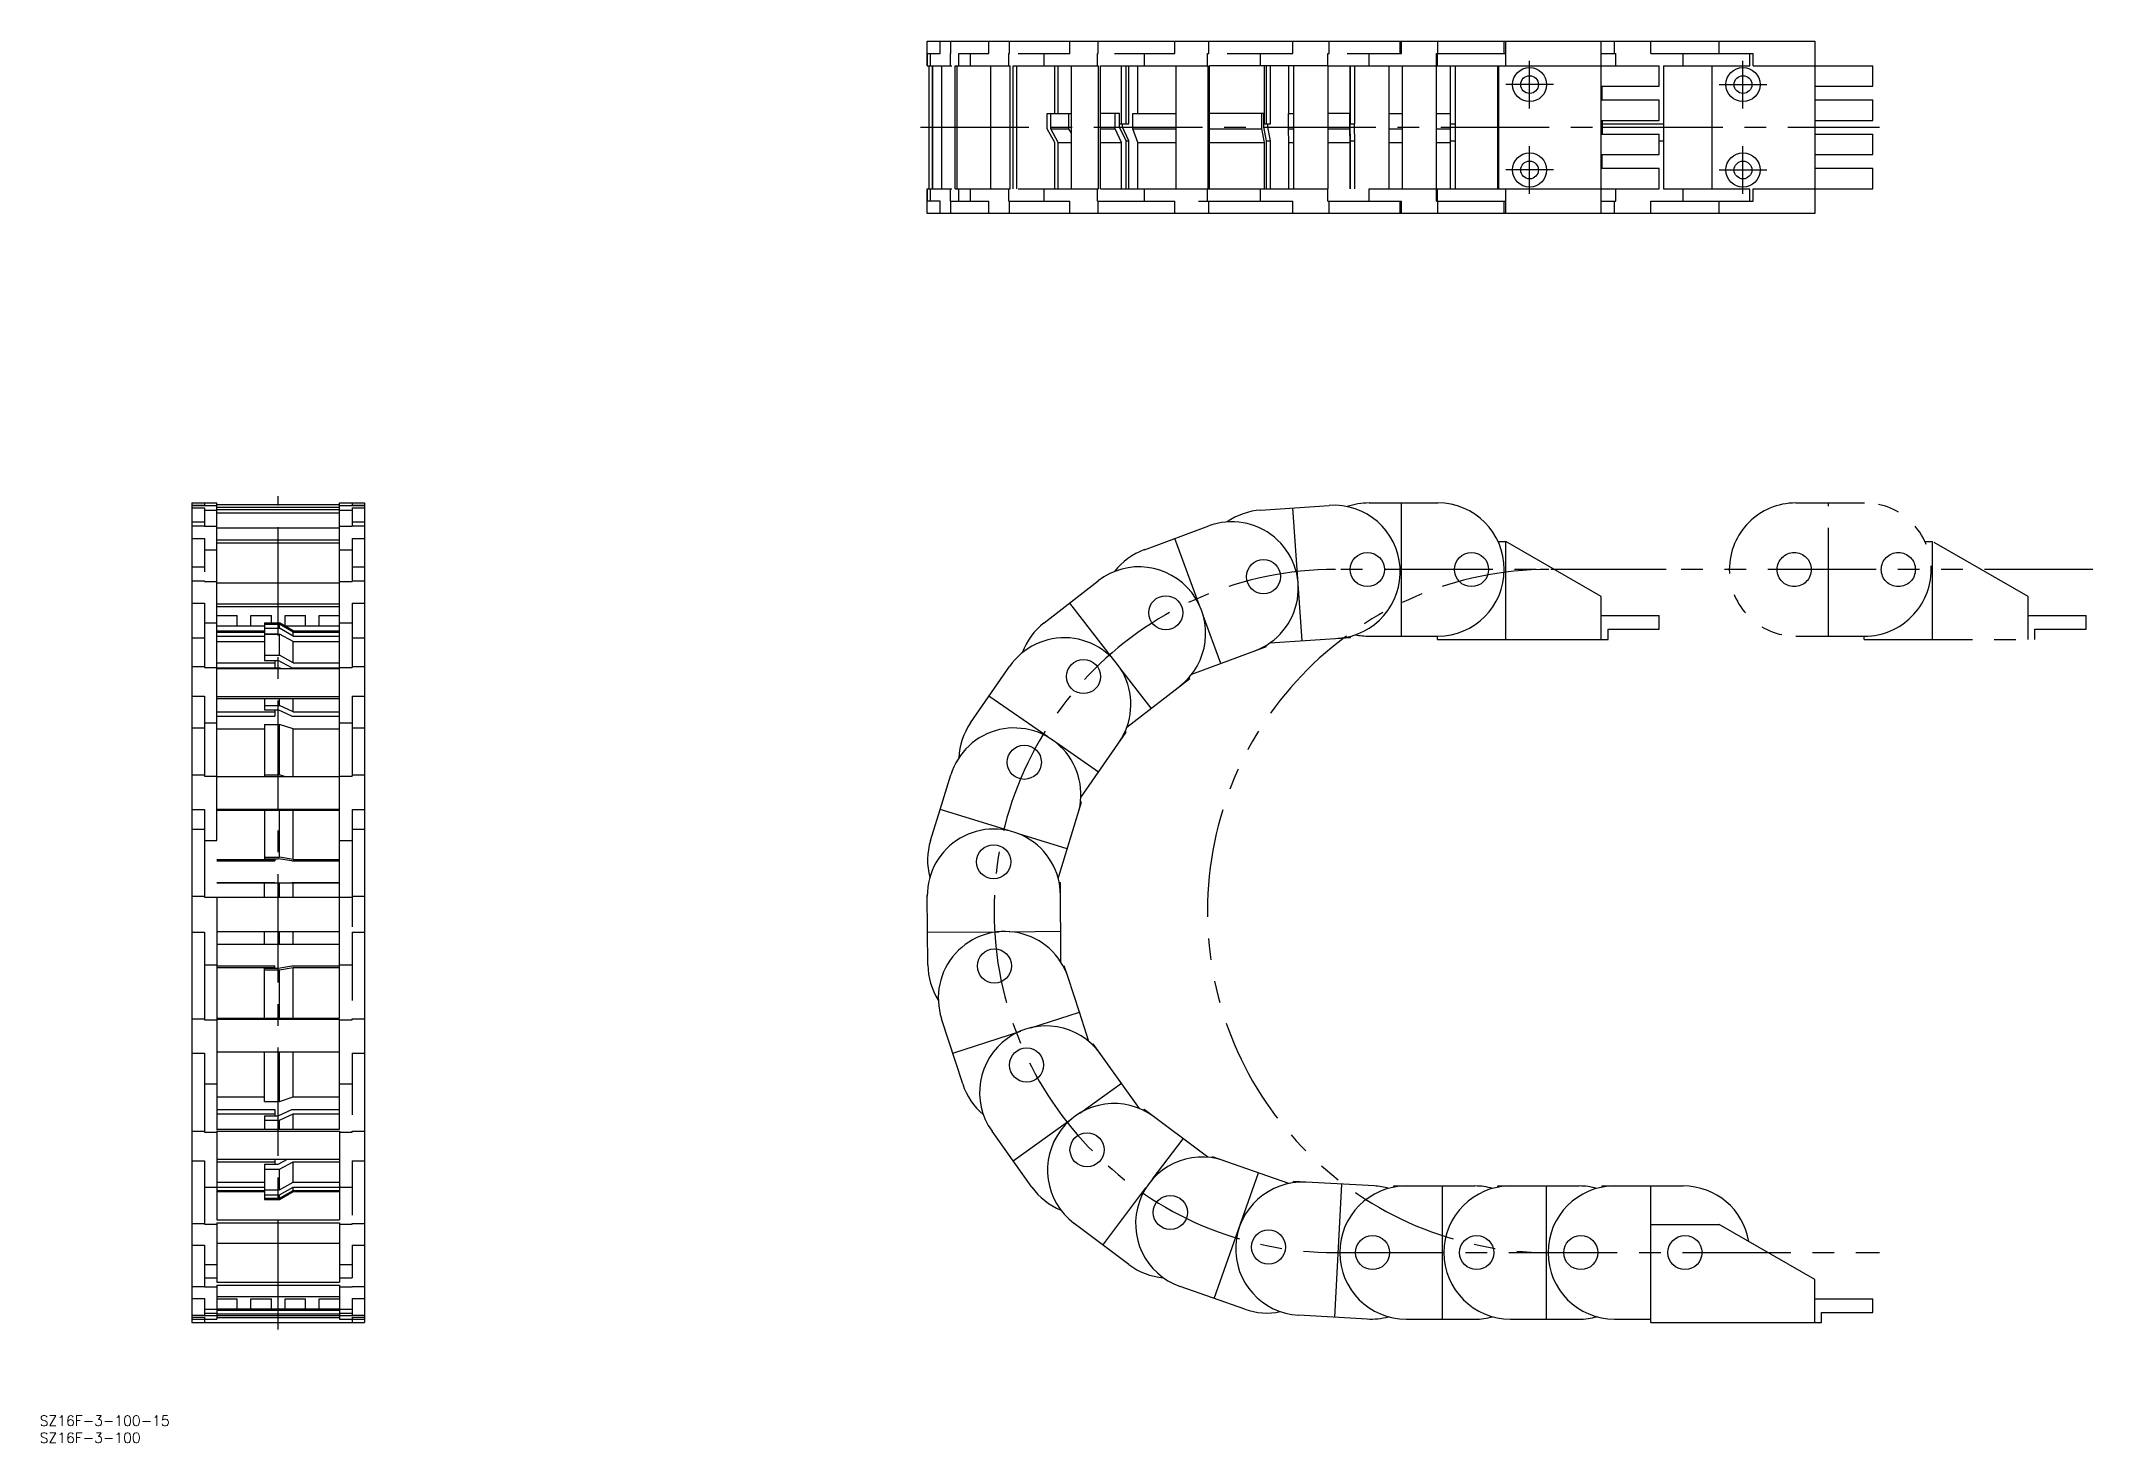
# Model space of a CAD drawing. Extents: x -69 to 532, y -35 to 375.
import ezdxf

# ---------------------------------------------------------------- set-up
doc = ezdxf.new("R2010")
doc.units = 0
doc.linetypes.add('CENTER', pattern=[50.8, 31.75, -6.35, 6.35, -6.35])
doc.linetypes.add('PHANTOM', pattern=[63.5, 31.75, -6.35, 6.35, -6.35, 6.35, -6.35])
doc.layers.get('0').update_dxf_attribs({"linetype": 'CONTINUOUS'})
doc.layers.add('CENTER', color=1, linetype='CENTER')
doc.styles.get("Standard").update_dxf_attribs({"font": 'txt.shx', "height": 3, "bigfont": 'bigfont.shx'})

msp = doc.modelspace()

# ---------------------------------------------------------------- linework, layer by layer
at = {"color": 7, "linetype": 'CONTINUOUS'}
for p, q in [((190.11, 375.25), (450, 375.25)), ((190.11, 371.62), (190.11, 375.25)), ((193.84, 371.62), (193.84, 375.25)), ((196.96, 371.62), (196.96, 375.25)), ((208.16, 371.62), (208.16, 375.25)), ((214.19, 371.62), (214.19, 375.25)), ((231.81, 371.62), (231.81, 375.25)), ((240.18, 371.62), (240.18, 375.25)), ((262.59, 371.62), (262.59, 375.25)), ((272.53, 371.62), (272.53, 375.25)), ((297.21, 371.62), (297.21, 375.25)), ((307.79, 371.62), (307.79, 375.25)), ((328.62, 371.62), (328.62, 375.25)), ((329, 371.62), (329, 375.25)), ((339.6, 371.62), (339.6, 375.25)), ((359.1, 371.62), (359.1, 375.25)), ((359.5, 368), (359.5, 375.25)), ((387.5, 324.75), (387.5, 375.25)), ((391.4, 371.62), (391.4, 375.25)), ((402, 371.62), (402, 375.25)), ((422, 371.62), (422, 375.25)), ((450, 375.25), (450, 324.75)), ((190.11, 368), (190.11, 371.62)), ((190.11, 371.62), (193.84, 371.62)), ((190.11, 368), (197.34, 368)), ((190.18, 368), (190.18, 371.62)), ((190.61, 332), (190.61, 368)), ((190.61, 332), (190.61, 368)), ((191.05, 368), (191.05, 371.62)), ((191.61, 332), (191.61, 368)), ((191.69, 332), (191.69, 368)), ((194.4, 332), (194.4, 368)), ((196.86, 368), (196.86, 371.62)), ((196.86, 371.62), (196.96, 371.62)), ((198.29, 368), (214.4, 368)), ((198.29, 332), (198.29, 368)), ((198.89, 332), (198.89, 368)), ((199.3, 368), (199.3, 371.62)), ((199.3, 371.62), (208.16, 371.62)), ((202.76, 368), (202.76, 371.62)), ((208.71, 332), (208.71, 368)), ((213.99, 368), (213.99, 371.62)), ((213.99, 371.62), (214.19, 371.62)), ((214.4, 332), (214.4, 368)), ((215.22, 332), (215.22, 368)), ((215.22, 368), (240.21, 368)), ((216.29, 332), (216.29, 368)), ((216.75, 371.62), (231.81, 371.62)), ((224.3, 368), (224.3, 371.62)), ((227.48, 354), (227.48, 368)), ((228.48, 354), (228.48, 368)), ((232.31, 332), (232.31, 368)), ((239.91, 368), (239.91, 371.62)), ((239.91, 371.62), (240.18, 371.62)), ((240.21, 332), (240.21, 368)), ((240.83, 332), (240.83, 368)), ((240.83, 368), (272.38, 368)), ((244.9, 371.62), (262.59, 371.62)), ((247.03, 351), (247.03, 368)), ((248.34, 351), (248.34, 368)), ((249.14, 351), (249.14, 368)), ((251.77, 354), (251.77, 368)), ((253.68, 368), (253.68, 371.62)), ((263, 332), (263, 368)), ((272.2, 368), (272.2, 371.62)), ((272.2, 371.62), (272.53, 371.62)), ((272.38, 332), (272.38, 368)), ((272.72, 332), (272.72, 368)), ((307.47, 368), (272.72, 368)), ((277.89, 371.62), (297.21, 371.62)), ((287.74, 368), (287.74, 371.62)), ((288.9, 351), (288.9, 368)), ((289.46, 351), (289.46, 368)), ((290.62, 351), (290.62, 368)), ((296.03, 354), (296.03, 368)), ((297.5, 332), (297.5, 368)), ((307.44, 368), (307.44, 371.62)), ((307.44, 371.62), (307.79, 371.62)), ((307.47, 332), (307.47, 368)), ((307.54, 368), (404.5, 368)), ((307.54, 332), (307.54, 368)), ((313.05, 371.62), (329, 371.62)), ((313.99, 351), (313.99, 368)), ((314.1, 351), (314.1, 368)), ((315.3, 351), (315.3, 368)), ((319.5, 368), (319.5, 371.62)), ((325.25, 368), (325.25, 332)), ((329.25, 332), (329.25, 368)), ((339.25, 328.37), (339.25, 371.62)), ((339.25, 371.62), (359.5, 371.62)), ((339.5, 368), (339.5, 371.62)), ((343.25, 368), (343.25, 332)), ((344.75, 368), (344.75, 332)), ((357.25, 332), (357.25, 368)), ((357.5, 332), (357.5, 368)), ((387.5, 371.62), (391.75, 371.62)), ((391.75, 368), (391.75, 371.62)), ((402, 371.62), (432, 371.62)), ((404.5, 362), (404.5, 368)), ((405.75, 368), (431, 368)), ((405.75, 368), (405.75, 332)), ((411.5, 368), (411.5, 371.62)), ((420, 332), (420, 368)), ((431, 368), (431, 371.62)), ((432, 368), (432, 371.62)), ((432, 368), (467, 368)), ((467, 362), (467, 368)), ((387.5, 362), (404.5, 362)), ((387.75, 358), (387.75, 362)), ((450, 362), (467, 362)), ((387.5, 358), (404.5, 358)), ((404.5, 352), (404.5, 358)), ((450, 358), (467, 358)), ((467, 352), (467, 358)), ((225.17, 349.57), (225.17, 354)), ((225.17, 354), (232.31, 354)), ((227.48, 345.57), (225.17, 349.57)), ((226.28, 349.57), (226.28, 354)), ((228.48, 345.57), (226.28, 349.57)), ((226.28, 349.57), (231.57, 349.57)), ((231.57, 349.57), (231.57, 354)), ((232.31, 348.23), (231.57, 349.57)), ((246.44, 354), (240.83, 354)), ((240.83, 349.57), (245.13, 349.57)), ((245.13, 349.57), (245.13, 354)), ((247.03, 345.57), (245.13, 349.57)), ((246.44, 350), (246.44, 354)), ((246.44, 351), (249.14, 351)), ((248.34, 346), (246.44, 350)), ((246.44, 350), (247.26, 350)), ((247.26, 350), (247.26, 351)), ((249.14, 346), (247.26, 350)), ((250.35, 354), (263, 354)), ((250.35, 349.57), (250.35, 354)), ((250.35, 349.57), (263, 349.57)), ((251.77, 345.57), (250.35, 349.57)), ((288.66, 354), (272.72, 354)), ((272.72, 349.57), (288.11, 349.57)), ((288.11, 349.57), (288.11, 354)), ((288.9, 345.57), (288.11, 349.57)), ((288.66, 350), (288.66, 354)), ((288.66, 351), (290.62, 351)), ((289.46, 346), (288.66, 350)), ((288.66, 350), (289.86, 350)), ((289.86, 350), (289.86, 351)), ((290.62, 346), (289.86, 350)), ((295.87, 349.57), (295.87, 354)), ((295.87, 354), (297.5, 354)), ((296.03, 345.57), (295.87, 349.57)), ((295.87, 349.57), (297.5, 349.57)), ((313.94, 354), (307.54, 354)), ((307.54, 349.57), (313.83, 349.57)), ((313.83, 349.57), (313.83, 354)), ((313.99, 345.57), (313.83, 349.57)), ((313.94, 350), (313.94, 354)), ((313.94, 351), (315.3, 351)), ((314.1, 346), (313.94, 350)), ((313.94, 350), (315.18, 350)), ((315.18, 350), (315.18, 351)), ((315.3, 346), (315.18, 350)), ((325.25, 354), (329.25, 354)), ((325.25, 349.57), (329.25, 349.57)), ((339.25, 354), (343.25, 354)), ((339.25, 349.57), (343.25, 349.57)), ((343.25, 351), (344.75, 351)), ((343.25, 350), (344.75, 350)), ((357.25, 351), (357.5, 351)), ((357.25, 350), (357.5, 350)), ((387.5, 352), (404.5, 352)), ((387.75, 352), (387.75, 348)), ((387.75, 351), (405.75, 351)), ((387.75, 350), (405.75, 350)), ((450, 352), (467, 352)), ((227.48, 332), (227.48, 345.57)), ((228.48, 332), (228.48, 345.57)), ((228.48, 345.57), (232.31, 345.57)), ((240.83, 345.57), (247.03, 345.57)), ((247.03, 332), (247.03, 345.57)), ((248.34, 332), (248.34, 346)), ((248.34, 346), (249.14, 346)), ((249.14, 332), (249.14, 346)), ((251.77, 332), (251.77, 345.57)), ((251.77, 345.57), (263, 345.57)), ((272.72, 345.57), (288.9, 345.57)), ((288.9, 332), (288.9, 345.57)), ((289.46, 332), (289.46, 346)), ((289.46, 346), (290.62, 346)), ((290.62, 332), (290.62, 346)), ((296.03, 332), (296.03, 345.57)), ((296.03, 345.57), (297.5, 345.57)), ((307.54, 345.57), (313.99, 345.57)), ((313.99, 332), (313.99, 345.57)), ((314.1, 332), (314.1, 346)), ((314.1, 346), (315.3, 346)), ((315.3, 332), (315.3, 346)), ((325.25, 345.57), (329.25, 345.57)), ((339.25, 345.57), (343.25, 345.57)), ((343.25, 346), (344.75, 346)), ((357.25, 346), (357.5, 346)), ((387.5, 348), (404.5, 348)), ((404.5, 342), (404.5, 348)), ((404.5, 346), (405.75, 346)), ((450, 348), (467, 348)), ((467, 342), (467, 348)), ((387.5, 342), (404.5, 342)), ((387.5, 338), (404.5, 338)), ((387.75, 338), (387.75, 342)), ((404.5, 332), (404.5, 338)), ((450, 342), (467, 342)), ((450, 338), (467, 338)), ((467, 332), (467, 338)), ((190.11, 332), (197.34, 332)), ((190.11, 328.37), (190.11, 332)), ((190.18, 328.37), (190.18, 332)), ((191.05, 328.37), (191.05, 332)), ((196.86, 328.37), (196.86, 332)), ((198.29, 332), (214.4, 332)), ((199.3, 328.37), (199.3, 332)), ((202.76, 328.37), (202.76, 332)), ((213.99, 328.37), (213.99, 332)), ((216.75, 332), (240.21, 332)), ((224.3, 328.37), (224.3, 332)), ((239.91, 328.37), (239.91, 332)), ((240.83, 332), (307.47, 332)), ((253.68, 328.37), (253.68, 332)), ((272.2, 328.37), (272.2, 332)), ((287.74, 328.37), (287.74, 332)), ((307.44, 328.37), (307.44, 332)), ((319.5, 332), (404.5, 332)), ((319.5, 328.37), (319.5, 332)), ((339.5, 328.37), (339.5, 332)), ((359.5, 324.75), (359.5, 332)), ((391.75, 328.37), (391.75, 332)), ((405.75, 332), (431, 332)), ((411.5, 328.37), (411.5, 332)), ((431, 328.37), (431, 332)), ((432, 332), (467, 332)), ((432, 328.37), (432, 332)), ((190.11, 324.75), (190.11, 328.37)), ((193.84, 328.37), (190.11, 328.37)), ((450, 324.75), (190.11, 324.75)), ((193.84, 324.75), (193.84, 328.37)), ((196.86, 328.37), (208.16, 328.37)), ((196.96, 324.75), (196.96, 328.37)), ((208.16, 324.75), (208.16, 328.37)), ((213.99, 328.37), (231.81, 328.37)), ((214.19, 324.75), (214.19, 328.37)), ((231.81, 324.75), (231.81, 328.37)), ((239.91, 328.37), (262.59, 328.37)), ((240.18, 324.75), (240.18, 328.37)), ((262.59, 324.75), (262.59, 328.37)), ((269.57, 328.37), (297.21, 328.37)), ((272.53, 324.75), (272.53, 328.37)), ((297.21, 324.75), (297.21, 328.37)), ((307.44, 328.37), (329, 328.37)), ((307.79, 324.75), (307.79, 328.37)), ((328.62, 324.75), (328.62, 328.37)), ((329, 324.75), (329, 328.37)), ((339.25, 328.37), (359.5, 328.37)), ((339.6, 324.75), (339.6, 328.37)), ((359.1, 324.75), (359.1, 328.37)), ((387.5, 328.37), (391.75, 328.37)), ((391.4, 324.75), (391.4, 328.37)), ((402, 328.37), (432, 328.37)), ((402, 324.75), (402, 328.37)), ((422, 324.75), (422, 328.37)), ((-25.25, 240), (-25.25, 0)), ((-25.25, 240), (-18, 240)), ((-25.25, 239.32), (-21.62, 239.32)), ((-25.25, 239.28), (-21.62, 239.28)), ((-25.25, 238.55), (-21.62, 238.55)), ((-25.25, 234.49), (-21.62, 234.49)), ((-21.62, 240), (-21.62, 239.25)), ((-21.62, 239.25), (-18, 239.25)), ((-21.62, 238.55), (-21.62, 233.16)), ((-21.62, 237.9), (-18, 237.9)), ((-18, 141.14), (-18, 240)), ((-18, 239.5), (18, 239.5)), ((-18, 238.75), (18, 238.75)), ((-18, 238.07), (18, 238.07)), ((-18, 237.07), (18, 237.07)), ((18, 124.54), (18, 240)), ((18, 240), (25.25, 240)), ((18, 239.25), (21.62, 239.25)), ((18, 237.9), (21.62, 237.9)), ((21.62, 240), (21.62, 239.25)), ((21.62, 239.32), (25.25, 239.32)), ((21.62, 239.28), (25.25, 239.28)), ((21.62, 238.55), (21.62, 233.16)), ((21.62, 238.55), (25.25, 238.55)), ((21.62, 234.49), (25.25, 234.49)), ((25.25, 240), (25.25, 0)), ((287.74, 237.9), (307.79, 239.28)), ((299.88, 199.64), (297.21, 238.55)), ((319.5, 240), (339.6, 240)), ((329, 201), (329, 240)), ((-25.25, 233.28), (-21.62, 233.28)), ((-25.25, 229.61), (-21.62, 229.61)), ((-21.62, 233.16), (-18, 233.16)), ((-21.62, 229.61), (-21.62, 219.84)), ((-18, 232.69), (18, 232.69)), ((-18, 229.23), (18, 229.23)), ((18, 233.16), (21.62, 233.16)), ((21.62, 233.28), (25.25, 233.28)), ((21.62, 229.61), (21.62, 216.98)), ((21.62, 229.61), (25.25, 229.61)), ((253.68, 226.32), (272.53, 233.28)), ((269.84, 209.96), (262.59, 229.61)), ((357.27, 228.75), (359.5, 228.75)), ((359.5, 200), (359.5, 228.75)), ((387.5, 212.58), (359.5, 228.75)), ((-21.62, 226.32), (-18, 226.32)), ((-18, 228.29), (18, 228.29)), ((18, 226.32), (21.62, 226.32)), ((-25.25, 221.29), (-21.62, 221.29)), ((-25.25, 217.2), (-21.62, 217.2)), ((-21.62, 216.98), (-21.62, 217.2)), ((-21.62, 216.98), (-18, 216.98)), ((-18, 216.59), (18, 216.59)), ((18, 216.98), (21.62, 216.98)), ((21.62, 221.29), (25.25, 221.29)), ((21.62, 217.2), (25.25, 217.2)), ((224.3, 204.88), (240.18, 217.2)), ((-25.25, 210.7), (-21.62, 210.7)), ((-21.62, 210.7), (-21.62, 191.82)), ((-18, 210.46), (18, 210.46)), ((21.62, 210.7), (21.62, 191.82)), ((21.62, 210.7), (25.25, 210.7)), ((244.65, 194.15), (231.81, 210.7)), ((387.5, 200), (387.5, 212.58)), ((-21.62, 204.88), (-18, 204.88)), ((-18, 209.67), (18, 209.67)), ((-18, 207), (-12, 207)), ((-12, 204), (-12, 207)), ((-8, 207), (-2, 207)), ((-8, 204), (-8, 207)), ((-4, 204.91), (-4, 193.89)), ((-4, 204.91), (0.43, 204.91)), ((-4, 204.52), (0.43, 204.52)), ((-2, 204.91), (-2, 207)), ((4.43, 202.6), (0.43, 204.91)), ((4.43, 202.21), (0.43, 204.52)), ((0.43, 203.29), (0.43, 204.52)), ((2, 207), (8, 207)), ((2, 204), (2, 207)), ((8, 204), (8, 207)), ((12, 207), (18, 207)), ((12, 204), (12, 207)), ((18, 204.88), (21.62, 204.88)), ((276.09, 193.02), (270.9, 207.08)), ((387.5, 207), (404.5, 207)), ((404.5, 203), (404.5, 207)), ((-25.25, 200.52), (-21.62, 200.52)), ((-18, 204), (-4, 204)), ((-18, 202.6), (-4, 202.6)), ((-18, 202.21), (-4, 202.21)), ((-18, 200.98), (-4, 200.98)), ((-18, 199.46), (-4, 199.46)), ((-4, 203.29), (0.43, 203.29)), ((-4, 201.69), (0, 201.69)), ((-4, 201.62), (0.43, 201.62)), ((-1, 201.62), (-1, 201.69)), ((0.12, 201.62), (0, 201.69)), ((4.43, 200.98), (0.43, 203.29)), ((0.43, 195.39), (0.43, 201.62)), ((4.43, 199.46), (0.43, 201.62)), ((2, 204), (18, 204)), ((4.43, 202.6), (18, 202.6)), ((4.43, 202.21), (18, 202.21)), ((4.43, 200.98), (4.43, 202.21)), ((4.43, 200.98), (18, 200.98)), ((4.43, 199.46), (18, 199.46)), ((4.43, 193.23), (4.43, 199.46)), ((21.62, 200.52), (25.25, 200.52)), ((290.44, 199), (314.1, 200.62)), ((314.1, 200.62), (314.07, 200.96)), ((319.5, 201), (339.6, 201)), ((339.5, 200), (339.5, 201)), ((339.5, 200), (389.5, 200)), ((389.5, 203), (404.5, 203)), ((389.5, 200), (389.5, 203)), ((-18, 193.23), (-1, 193.23)), ((-4, 195.39), (0.43, 195.39)), ((-4, 193.89), (0, 193.89)), ((-1, 193.89), (-1, 191.72)), ((4, 191.72), (0, 193.89)), ((4.43, 193.23), (0.43, 195.39)), ((4.43, 193.23), (18, 193.23)), ((267.58, 189.88), (289.46, 197.96)), ((289.46, 197.96), (289.34, 198.28)), ((-25.25, 192.11), (-21.62, 192.11)), ((-21.62, 191.82), (-18, 191.82)), ((-18, 191.72), (-1, 191.72)), ((-18, 191.54), (18, 191.54)), ((-4, 191.7), (0.43, 191.7)), ((-4, 191.54), (-4, 191.7)), ((0.8, 191.54), (0.43, 191.7)), ((0.43, 191.54), (0.43, 191.7)), ((4, 191.72), (18, 191.72)), ((18, 191.82), (21.62, 191.82)), ((21.62, 192.11), (25.25, 192.11)), ((202.76, 175.57), (214.19, 192.11)), ((255.71, 179.88), (246.53, 191.72)), ((248.54, 174.32), (266.97, 188.62)), ((266.97, 188.62), (266.76, 188.89)), ((-25.25, 183.39), (-21.62, 183.39)), ((-21.62, 183.39), (-21.62, 160.02)), ((-18, 183.31), (18, 183.31)), ((-18, 182.74), (18, 182.74)), ((-4, 182.74), (-4, 179.41)), ((-4, 180.67), (0.43, 180.67)), ((0.43, 180.67), (0.43, 182.74)), ((4.43, 178.85), (0.43, 180.67)), ((4.43, 178.85), (4.43, 182.74)), ((21.62, 183.39), (21.62, 160.02)), ((21.62, 183.39), (25.25, 183.39)), ((225.39, 171.47), (208.16, 183.39)), ((-21.62, 175.57), (-18, 175.57)), ((-18, 178.85), (-1, 178.85)), ((-18, 177.58), (-1, 177.58)), ((-4, 179.41), (0, 179.41)), ((-4, 175.15), (-4, 159.87)), ((-4, 175.15), (0.43, 175.15)), ((-1, 179.41), (-1, 177.58)), ((4, 177.58), (0, 179.41)), ((0.43, 160.35), (0.43, 175.15)), ((4.43, 173.84), (0.43, 175.15)), ((4, 177.58), (18, 177.58)), ((4.43, 178.85), (18, 178.85)), ((18, 175.57), (21.62, 175.57)), ((-25.25, 174.11), (-21.62, 174.11)), ((-18, 173.84), (-4, 173.84)), ((4.43, 173.84), (18, 173.84)), ((4.43, 159.87), (4.43, 173.84)), ((21.62, 174.11), (25.25, 174.11)), ((240.24, 161.21), (227.92, 169.73)), ((235.08, 153.75), (248.34, 172.93)), ((248.34, 172.93), (248.06, 173.13)), ((-25.25, 160.35), (-21.62, 160.35)), ((-21.62, 160.02), (-18, 160.02)), ((-18, 159.87), (18, 159.87)), ((-4, 160.35), (0.43, 160.35)), ((1.89, 159.87), (0.43, 160.35)), ((18, 160.02), (21.62, 160.02)), ((21.62, 160.35), (25.25, 160.35)), ((193.84, 150.22), (196.96, 160.35)), ((193.84, 150.22), (196.96, 160.35)), ((-18, 150.31), (18, 150.31)), ((228.45, 130.07), (235.31, 152.36)), ((235.31, 152.36), (234.98, 152.46)), ((-25.25, 150.22), (-21.62, 150.22)), ((-25.25, 144.52), (-21.62, 144.52)), ((-21.62, 150.22), (-21.62, 124.53)), ((-18, 150.02), (18, 150.02)), ((-4, 150.02), (-4, 135.84)), ((0.43, 136.31), (0.43, 150.02)), ((4.43, 135.63), (4.43, 150.02)), ((21.62, 150.22), (21.62, 115.9)), ((21.62, 150.22), (25.25, 150.22)), ((21.62, 144.52), (25.25, 144.52)), ((191.05, 141.14), (193.84, 150.22)), ((191.05, 141.14), (193.84, 150.22)), ((213.87, 144.05), (193.84, 150.22)), ((-21.62, 141.14), (-18, 141.14)), ((18, 141.14), (21.62, 141.14)), ((231.12, 138.74), (216.8, 143.15)), ((-18, 135.63), (-1, 135.63)), ((-18, 135.16), (-1, 135.16)), ((-4, 136.31), (0.43, 136.31)), ((-4, 135.84), (0, 135.84)), ((-1, 135.84), (-1, 135.16)), ((4, 135.16), (0, 135.84)), ((4.43, 135.63), (0.43, 136.31)), ((4, 135.16), (18, 135.16)), ((4.43, 135.63), (18, 135.63)), ((-18, 128.82), (-1, 128.82)), ((-18, 128.81), (-1, 128.81)), ((-4, 128.8), (0, 128.8)), ((-4, 124.54), (-4, 128.8)), ((-4, 128.79), (0.43, 128.79)), ((-1, 128.82), (-1, 128.8)), ((0, 128.8), (4, 128.82)), ((0.43, 128.79), (4.43, 128.81)), ((0.43, 124.54), (0.43, 128.79)), ((4, 128.82), (18, 128.82)), ((4.43, 128.81), (18, 128.81)), ((4.43, 124.54), (4.43, 128.81)), ((228.74, 128.82), (229.08, 128.82)), ((229.26, 105.5), (229.08, 128.82)), ((-25.25, 124.88), (-21.62, 124.88)), ((-21.62, 124.53), (-18, 124.53)), ((-18, 124.54), (18, 124.54)), ((-18, 124.53), (-18, 56.39)), ((-18, 124.53), (18, 124.53)), ((18, 89.12), (18, 124.53)), ((18, 124.53), (21.62, 124.53)), ((21.62, 124.88), (25.25, 124.88)), ((190.26, 104.78), (190.11, 125.02)), ((-25.25, 114.28), (-21.62, 114.28)), ((-21.62, 114.28), (-21.62, 88.66)), ((-18, 114.53), (18, 114.53)), ((-4, 110.79), (-4, 114.53)), ((0.43, 110.79), (0.43, 114.53)), ((4.43, 110.81), (4.43, 114.53)), ((21.62, 114.28), (21.62, 94.35)), ((21.62, 114.28), (25.25, 114.28)), ((190.19, 114.28), (211.14, 114.44)), ((214.21, 114.46), (229.19, 114.57)), ((-18, 110.81), (-4, 110.81)), ((-4, 110.79), (0.43, 110.79)), ((0.43, 110.79), (4.43, 110.81)), ((4.43, 110.81), (18, 110.81)), ((-21.62, 104.78), (-18, 104.78)), ((-18, 104.5), (-1, 104.5)), ((-18, 104), (-1, 104)), ((-4, 89.12), (-4, 103.78)), ((-4, 103.78), (0, 103.78)), ((-4, 103.29), (0.43, 103.29)), ((-1, 103.78), (-1, 104.5)), ((0, 103.78), (4, 104.5)), ((0.43, 103.29), (4.43, 104)), ((0.43, 89.12), (0.43, 103.29)), ((4, 104.5), (18, 104.5)), ((4.43, 104), (18, 104)), ((4.43, 89.12), (4.43, 104)), ((18, 104.78), (21.62, 104.78)), ((229.92, 104.39), (230.24, 104.5)), ((229.92, 104.39), (230.24, 104.5)), ((231.36, 101.04), (230.24, 104.5)), ((231.36, 101.04), (230.24, 104.5)), ((234.64, 90.94), (231.37, 101.03)), ((234.64, 90.94), (231.37, 101.03)), ((220.39, 86.32), (234.64, 90.94)), ((237.44, 82.31), (234.64, 90.94)), ((237.44, 82.31), (234.64, 90.94)), ((-25.25, 88.99), (-21.62, 88.99)), ((-21.62, 88.66), (-18, 88.66)), ((-18, 89.12), (18, 89.12)), ((-18, 88.81), (18, 88.81)), ((18, 56.61), (18, 88.81)), ((18, 88.66), (21.62, 88.66)), ((21.62, 88.99), (25.25, 88.99)), ((21.62, 88.66), (21.62, 88.99)), ((200.48, 69.87), (194.27, 88.99)), ((197.54, 78.91), (217.47, 85.37)), ((-25.25, 78.91), (-21.62, 78.91)), ((-21.62, 78.91), (-21.62, 55.74)), ((-18, 79.3), (18, 79.3)), ((-4, 64.73), (-4, 79.3)), ((0.43, 64.73), (0.43, 79.3)), ((4.43, 66.07), (4.43, 79.3)), ((21.62, 78.91), (21.62, 60.85)), ((21.62, 78.91), (25.25, 78.91)), ((238.4, 81.45), (238.68, 81.65)), ((252.23, 62.67), (238.68, 81.65)), ((-21.62, 69.87), (-18, 69.87)), ((18, 69.87), (21.62, 69.87)), ((234.77, 61.35), (246.96, 70.06)), ((-18, 66.07), (-4, 66.07)), ((-18, 62.42), (-1, 62.42)), ((-18, 61.14), (-1, 61.14)), ((-4, 64.73), (0.43, 64.73)), ((-4, 60.57), (-4, 56.61)), ((-4, 60.57), (0, 60.57)), ((-1, 62.42), (-1, 60.57)), ((0, 60.57), (4, 62.42)), ((0.43, 64.73), (4.43, 66.07)), ((0.43, 59.29), (4.43, 61.14)), ((4, 62.42), (18, 62.42)), ((4.43, 66.07), (18, 66.07)), ((4.43, 56.61), (4.43, 61.14)), ((4.43, 61.14), (18, 61.14)), ((253.4, 62.14), (253.61, 62.42)), ((272.25, 48.4), (253.61, 62.42)), ((-25.25, 56.03), (-21.62, 56.03)), ((-21.62, 55.74), (-18, 55.74)), ((-18, 56.61), (18, 56.61)), ((-18, 56.03), (18, 56.03)), ((-18, 56.03), (-18, 30.04)), ((-4, 59.29), (0.43, 59.29)), ((0.43, 56.61), (0.43, 59.29)), ((18, 56.03), (18, 30.04)), ((18, 55.74), (21.62, 55.74)), ((21.62, 56.03), (25.25, 56.03)), ((21.62, 55.74), (21.62, 56.03)), ((220.73, 39.67), (209.06, 56.03)), ((215.22, 47.4), (232.27, 59.57)), ((256, 41.88), (265, 53.85)), ((273.53, 48.25), (273.65, 48.58)), ((296.01, 40.7), (273.65, 48.58)), ((-25.25, 47.4), (-21.62, 47.4)), ((-21.62, 47.4), (-21.62, 28.84)), ((-18, 47.89), (18, 47.89)), ((-18, 47.07), (-1, 47.07)), ((-4, 46.4), (0, 46.4)), ((-4, 46.4), (-4, 36.09)), ((-4, 44.89), (0.43, 44.89)), ((-1, 47.89), (-1, 46.4)), ((0, 46.4), (2.75, 47.89)), ((0.43, 44.89), (4.43, 47.07)), ((0.43, 38.91), (0.43, 44.89)), ((4.43, 47.07), (18, 47.07)), ((4.43, 41.09), (4.43, 47.07)), ((21.62, 47.4), (21.62, 31.49)), ((21.62, 47.4), (25.25, 47.4)), ((274.14, 7.06), (287.09, 43.84)), ((-21.62, 39.67), (-18, 39.67)), ((-18, 41.09), (-4, 41.09)), ((-18, 39.67), (-4, 39.67)), ((-18, 38.71), (-4, 38.71)), ((-18, 38.4), (-4, 38.4)), ((-4, 38.91), (0.43, 38.91)), ((-4, 37.36), (0.43, 37.36)), ((-4, 36.4), (0.43, 36.4)), ((-4, 36.09), (0.43, 36.09)), ((0.43, 38.91), (4.43, 41.09)), ((0.43, 37.36), (4.43, 39.67)), ((0.43, 36.4), (4.43, 38.71)), ((0.43, 36.09), (4.43, 38.4)), ((0.43, 36.4), (0.43, 37.36)), ((4.43, 41.09), (18, 41.09)), ((4.43, 39.67), (18, 39.67)), ((4.43, 38.71), (4.43, 39.67)), ((4.43, 38.71), (18, 38.71)), ((4.43, 38.4), (18, 38.4)), ((18, 39.67), (21.62, 39.67)), ((241.56, 22.68), (254.15, 39.43)), ((297.31, 40.92), (297.33, 41.27)), ((321.04, 40), (297.33, 41.27)), ((309.47, 1.56), (311.56, 40.51)), ((326.75, 40), (350.5, 40)), ((326.75, 39.66), (326.75, 40)), ((341, 1), (341, 40)), ((357.25, 40), (381, 40)), ((357.25, 39.66), (357.25, 40)), ((371.5, 1), (371.5, 40)), ((387.75, 40), (411.5, 40)), ((387.75, 39.66), (387.75, 40)), ((402, 0), (402, 40)), ((-25.25, 29.05), (-21.62, 29.05)), ((-21.62, 28.84), (-18, 28.84)), ((-18, 30.04), (18, 30.04)), ((-18, 29.24), (18, 29.24)), ((-18, 29.24), (-18, 11.88)), ((18, 29.24), (18, 11.88)), ((18, 28.84), (21.62, 28.84)), ((21.62, 29.05), (25.25, 29.05)), ((21.62, 28.84), (21.62, 29.05)), ((249.16, 16.97), (233.09, 29.05)), ((402, 28.75), (422, 28.75)), ((450, 12.58), (422, 28.75)), ((-25.25, 22.68), (-21.62, 22.68)), ((-21.62, 22.68), (-21.62, 10.46)), ((-18, 23.23), (18, 23.23)), ((21.62, 22.68), (21.62, 13.06)), ((21.62, 22.68), (25.25, 22.68)), ((-21.62, 16.97), (-18, 16.97)), ((-21.62, 13.06), (-18, 13.06)), ((18, 16.97), (21.62, 16.97)), ((18, 13.06), (21.62, 13.06)), ((450, 0), (450, 12.58)), ((-25.25, 10.58), (-21.62, 10.58)), ((-25.25, 7.06), (-21.62, 7.06)), ((-21.62, 10.46), (-18, 10.46)), ((-21.62, 7.06), (-21.62, 2.11)), ((-18, 11.88), (18, 11.88)), ((-18, 10.93), (18, 10.93)), ((-18, 10.93), (-18, 2.8)), ((-18, 7.61), (18, 7.61)), ((-18, 7), (-12, 7)), ((-12, 4), (-12, 7)), ((-8, 7), (-2, 7)), ((-8, 4), (-8, 7)), ((-2, 4), (-2, 7)), ((2, 7), (8, 7)), ((2, 4), (2, 7)), ((8, 4), (8, 7)), ((12, 7), (18, 7)), ((12, 4), (12, 7)), ((18, 10.93), (18, 2.8)), ((18, 10.46), (21.62, 10.46)), ((21.62, 10.58), (25.25, 10.58)), ((21.62, 10.46), (21.62, 10.58)), ((21.62, 7.06), (21.62, 2.11)), ((21.62, 7.06), (25.25, 7.06)), ((283.1, 3.9), (264.14, 10.58)), ((450, 7), (467, 7)), ((467, 3), (467, 7)), ((-25.25, 2.13), (-21.62, 2.13)), ((-25.25, 1.56), (-21.62, 1.56)), ((-25.25, 1), (-18, 1)), ((-25.25, 0), (25.25, 0)), ((-21.62, 3.9), (-18, 3.9)), ((-21.62, 2.8), (-18, 2.8)), ((-21.62, 2.11), (-18, 2.11)), ((-21.62, 1.56), (-21.62, 0)), ((-21.62, 1.05), (-18, 1.05)), ((-21.62, 1.03), (-18, 1.03)), ((-18, 4), (18, 4)), ((-18, 3.61), (18, 3.61)), ((-18, 2.61), (18, 2.61)), ((-18, 2.61), (-18, 1)), ((-18, 2.07), (18, 2.07)), ((-18, 1.5), (18, 1.5)), ((18, 3.9), (21.62, 3.9)), ((18, 2.8), (21.62, 2.8)), ((18, 2.61), (18, 1)), ((18, 2.11), (21.62, 2.11)), ((18, 1.05), (21.62, 1.05)), ((18, 1.03), (21.62, 1.03)), ((18, 1), (25.25, 1)), ((21.62, 2.13), (25.25, 2.13)), ((21.62, 1.56), (21.62, 0)), ((21.62, 1.56), (25.25, 1.56)), ((318.96, 1.05), (298.89, 2.13)), ((330.4, 1), (350.5, 1)), ((360.9, 1), (381, 1)), ((391.4, 1), (402, 1)), ((402, 0), (452, 0)), ((452, 3), (467, 3)), ((452, 0), (452, 3))]:
    msp.add_line(p, q, dxfattribs=at)
at = {"color": 3, "linetype": 'PHANTOM'}
for p, q in [((444.5, 240), (464.6, 240)), ((454, 201), (454, 240)), ((482.27, 228.75), (484.5, 228.75)), ((512.5, 212.58), (484.5, 228.75)), ((484.5, 200), (484.5, 228.75)), ((531.5, 220.5), (372.15, 220.5)), ((512.5, 200), (512.5, 212.58)), ((512.5, 207), (529.5, 207)), ((529.5, 203), (529.5, 207)), ((444.5, 201), (464.6, 201)), ((464.5, 200), (464.5, 201)), ((464.5, 200), (514.5, 200)), ((514.5, 203), (529.5, 203)), ((514.5, 200), (514.5, 203))]:
    msp.add_line(p, q, dxfattribs=at)
at = {"color": 7, "linetype": 'CONTINUOUS'}
for centre, radius in [((366.5, 362.5), 5), ((429, 362.5), 5), ((366.5, 362.5), 2.6), ((429, 362.5), 2.6), ((366.5, 337.5), 5), ((366.5, 337.5), 2.6), ((429, 337.5), 5), ((429, 337.5), 2.6), ((288.57, 218.41), 5), ((319, 220.5), 5), ((349.5, 220.5), 5), ((259.96, 207.85), 5), ((235.86, 189.16), 5), ((218.51, 164.07), 5), ((209.54, 134.92), 5), ((209.77, 104.42), 5), ((219.18, 75.41), 5), ((236.9, 50.59), 5), ((261.27, 32.26), 5), ((290.04, 22.13), 5), ((320.5, 20.5), 5), ((351, 20.5), 5), ((381.5, 20.5), 5), ((412, 20.5), 5)]:
    msp.add_circle(centre, radius, dxfattribs=at)
at = {"color": 3, "linetype": 'PHANTOM'}
for centre in [(444, 220.5), (474.5, 220.5)]:
    msp.add_circle(centre, 5, dxfattribs=at)
at = {"color": 7, "linetype": 'CONTINUOUS'}
for centre, start, end in [((279.28, 214.99), 290.25503, 110.25506), ((289.07, 218.45), 93.92213, 124.91562), ((309.12, 219.82), 273.92213, 93.92213), ((319.5, 220.5), 90, 109.198), ((339.6, 220.5), 270, 90), ((260.43, 208.03), 110.25502, 142.3988), ((252.13, 201.79), 307.79872, 127.79871), ((236.25, 189.47), 127.79873, 159.94249), ((230.23, 181.02), 325.34236, 145.34237), ((319.5, 220.5), 258.26936, 270), ((218.8, 164.48), 145.34235, 177.48616), ((215.6, 154.61), 342.88603, 162.88605), ((209.61, 125.02), 0.4297, 180.42971), ((209.61, 125.02), 0.4297, 180.42971), ((209.68, 135.4), 162.88605, 195.02982), ((209.68, 135.4), 162.88605, 195.02982), ((212.82, 95.01), 17.97337, 197.97338), ((209.76, 104.92), 180.42971, 212.57351), ((224.93, 67.36), 35.51704, 215.51704), ((219.02, 75.89), 197.97338, 230.11714), ((244.81, 44.64), 53.06071, 233.0607), ((270.61, 28.97), 70.60437, 250.60437), ((236.61, 50.99), 215.51705, 247.66085), ((299.93, 21.6), 86.93728, 266.93728), ((330.4, 20.5), 90, 270), ((320, 20.53), 74.38785, 86.93729), ((360.9, 20.5), 90, 270), ((350.5, 20.5), 74.534, 90), ((391.4, 20.5), 90, 270), ((381, 20.5), 74.534, 90), ((411.5, 20.5), 9.46645, 90), ((260.87, 32.56), 233.0607, 265.20451), ((260.87, 32.56), 233.0607, 265.20451), ((289.57, 22.3), 250.60438, 281.59791), ((320, 20.53), 266.93728, 285.31781), ((350.5, 20.5), 270, 285.46602), ((381, 20.5), 270, 285.46603)]:
    msp.add_arc(centre, 19.5, start, end, dxfattribs=at)
at = {"color": 3, "linetype": 'PHANTOM'}
for centre, radius, start, end in [((444.5, 220.5), 19.5, 90, 270), ((464.6, 220.5), 19.5, 270, 90), ((372.15, 120.5), 100, 90, 270)]:
    msp.add_arc(centre, radius, start, end, dxfattribs=at)
at = {"layer": 'CENTER', "color": 1, "linetype": 'CENTER'}
for p, q in [((366.5, 355.5), (366.5, 369.5)), ((429, 355.5), (429, 369.5)), ((373.5, 362.5), (359.5, 362.5)), ((422, 362.5), (436, 362.5)), ((188.11, 350), (469, 350)), ((366.5, 330.5), (366.5, 344.5)), ((429, 330.5), (429, 344.5)), ((373.5, 337.5), (359.5, 337.5)), ((422, 337.5), (436, 337.5)), ((0, -2), (0, 242)), ((406.5, 220.5), (309.65, 220.5)), ((309.65, 20.5), (469, 20.5))]:
    msp.add_line(p, q, dxfattribs=at)
msp.add_arc((309.65, 120.5), 100, 90, 270, dxfattribs=at)

# ---------------------------------------------------------------- texts
at = {"color": 7, "linetype": 'CONTINUOUS'}
for s, p in [('SZ16F-3-100-15', (-69.84, -30.24)), ('SZ16F-3-100', (-69.84, -35.24))]:
    msp.add_text(s, height=3, dxfattribs=at).set_placement(p)

doc.saveas('drawing.dxf')
